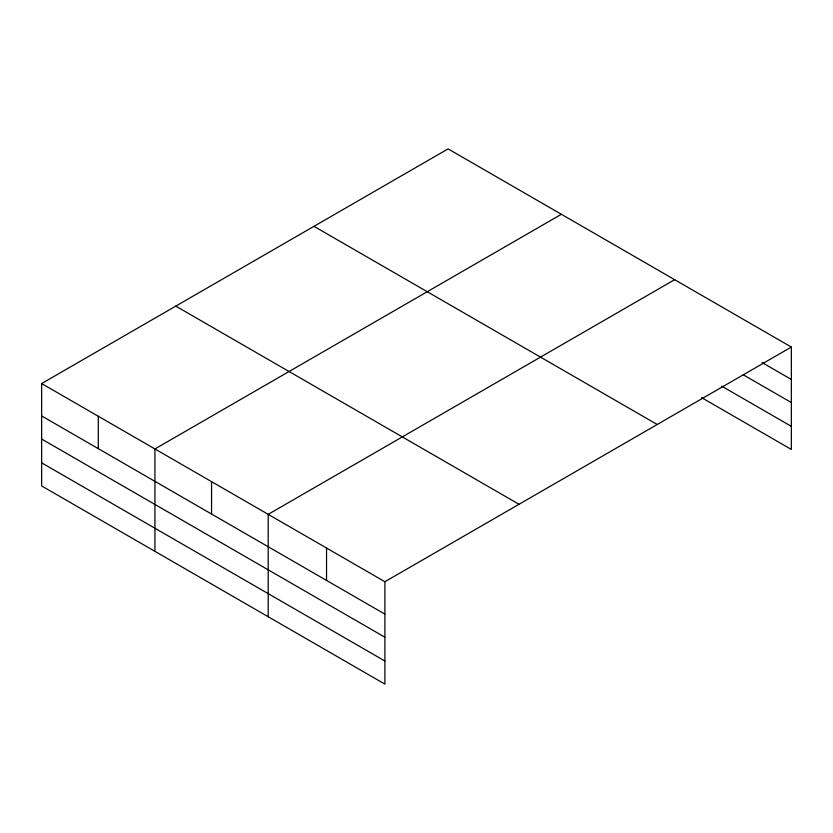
<?xml version="1.0" encoding="UTF-8"?>
<svg xmlns="http://www.w3.org/2000/svg" width="833" height="833" viewBox="0 0 833 833"><rect width="100%" height="100%" fill="white"/><g stroke="black" fill="none" stroke-linecap="round" stroke-linejoin="round"><path stroke-width="1.25" d="M791.35 347.059L448.102 148.888L41.65 383.555L41.65 485.941L384.898 684.112L384.898 581.726L791.35 347.059L791.35 449.445L701.573 397.622M561.369 214.289L154.928 448.945L154.928 551.331M674.647 279.68L268.195 514.346L268.195 616.732M762.174 362.615L791.35 379.463M743.098 374.704L791.35 402.558M721.774 386.189L791.35 426.35M313.968 226.326L657.227 424.497M175.773 306.107L519.032 504.288M41.65 383.555L384.898 581.726M41.65 415.948L384.898 614.119M41.65 439.043L384.898 637.214M41.65 462.836L384.898 661.017M326.546 548.031L326.546 580.434M211.561 481.651L211.561 514.044M98.284 416.25L98.284 448.643"/></g></svg>
